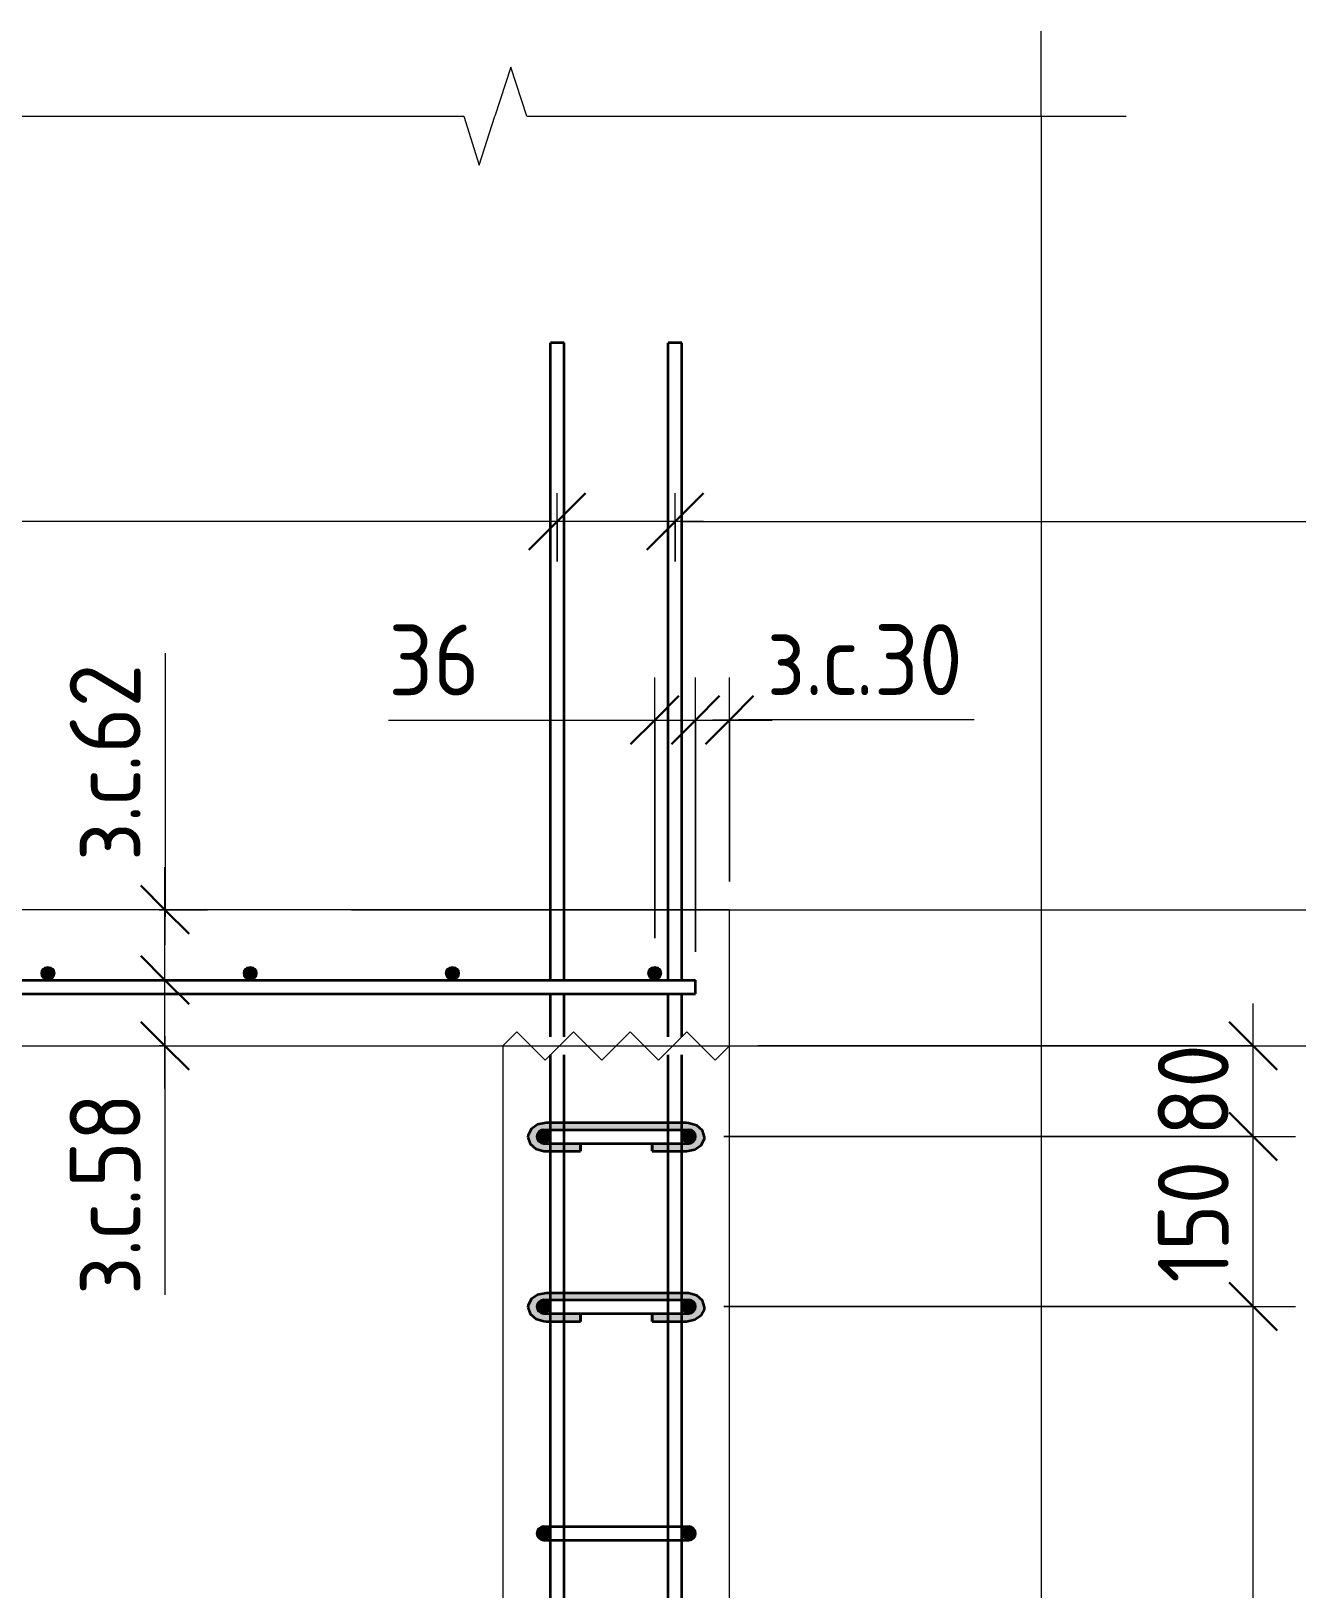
# Model space of a CAD drawing. Header units: millimetres. Extents: x 27196 to 80378, y -5588 to 34882.
# Drawn here: x 72338 to 73455, y 851 to 2225 of the extents above; entities that cross this region are included whole.
import ezdxf

# ---------------------------------------------------------------- set-up
doc = ezdxf.new("R2010")
doc.units = ezdxf.units.MM
for name, color, linetype, lineweight in [('AA_Dim', 7, 'Continuous', 9), ('AA_Dim-25', 7, 'Continuous', 9), ('AA_Linii', 7, 'Continuous', 9), ('AA_Oformlenie', 7, 'Continuous', 9), ('AA_Vinoska', 7, 'Continuous', 9), ('AA_Visotnaya otmetka', 7, 'Continuous', 9), ('AF_Perekritie_Опалубка', 253, 'Continuous', 18), ('AF_Stena_Опалубка', 253, 'Continuous', 18), ('KR_Armatura', 7, 'Continuous', 20), ('KR_Armatura_Tonkie', 7, 'Continuous', 20)]:
    doc.layers.add(name, color=color, linetype=linetype, lineweight=lineweight)
doc.styles.add('ISOCPEUR_10', font='isocpeur.ttf', dxfattribs={"width": 0.9, "height": 62.5})
doc.styles.add('ISOCPEUR_12', font='isocpeur.ttf', dxfattribs={"width": 0.85, "height": 62.5})
doc.dimstyles.new('00_Точн_3_знака__прозр__4', dxfattribs={"dimscale": 304.8, "dimtxt": 62.248823, "dimasz": 0.139436, "dimexe": 0.123031, "dimexo": 0.082021, "dimgap": 0.008202, "dimtad": 1, "dimdec": 3, "dimrnd": 0.001, "dimdsep": 46, "dimtxsty": 'ISOCPEUR_10', "dimblk1": 'OBLIQUE', "dimblk2": 'OBLIQUE', "dimsah": 1, "dimcen": 0.09, "dimdle": 0.123031, "dimazin": 0, "dimtfac": 1, "dimtdec": 4, "dimtix": 1, "dimtmove": 1, "dimatfit": 3, "dimfxl": 1, "dimtvp": 1, "dimtolj": 1, "dimtzin": 0, "dimlwd": 18, "dimlwe": 18, "dimarcsym": 2})
doc.dimstyles.new('05_Округл_1мм__прозр__3', dxfattribs={"dimscale": 304.8, "dimtxt": 62.248823, "dimasz": 0.139436, "dimexe": 0.123031, "dimexo": 0.082021, "dimgap": 0.008202, "dimtad": 1, "dimdec": 0, "dimdsep": 46, "dimtxsty": 'ISOCPEUR_10', "dimblk1": 'OBLIQUE', "dimblk2": 'OBLIQUE', "dimsah": 1, "dimcen": 0.09, "dimdle": 0.123031, "dimazin": 0, "dimtfac": 1, "dimtdec": 4, "dimtix": 1, "dimtmove": 0, "dimatfit": 3, "dimfxl": 1, "dimtvp": 1, "dimtolj": 1, "dimtzin": 0, "dimlwd": 18, "dimlwe": 18, "dimarcsym": 2})
doc.dimstyles.new('10_Раскладка_арматуры_с_засечками_2', dxfattribs={"dimscale": 304.8, "dimtxt": 0.18, "dimasz": 0.164042, "dimexe": 0.082021, "dimexo": 0, "dimgap": 0, "dimtad": 1, "dimdec": 3, "dimrnd": 0.001, "dimdsep": 46, "dimtxsty": 'ISOCPEUR_12', "dimblk1": 'OBLIQUE', "dimblk2": 'OBLIQUE', "dimsah": 1, "dimcen": 0.09, "dimdle": 0.082021, "dimazin": 0, "dimtfac": 1, "dimtdec": 4, "dimtix": 1, "dimtmove": 0, "dimatfit": 3, "dimfxl": 1, "dimtvp": 1, "dimtolj": 1, "dimtzin": 0, "dimlwd": 18, "dimlwe": 18, "dimarcsym": 2})

# ---------------------------------------------------------------- blocks, each defined once
blk = doc.blocks.new('261_Шпилька массив _НесАрм_РабПлоск_ - 8 А240-4151643-1-1 Армирование')
at = {"layer": 'KR_Armatura_Tonkie', "lineweight": 35}
for points in [[(-31386.9, 1238.2), (-31386.9, 1244), (-31390.6, 1244.2), (-31392.9, 1245.4), (-31393.9, 1246.6), (-31394.3, 1247.2), (-31395, 1249.6), (-31394.9, 1251), (-31394.5, 1252.3), (-31393.8, 1253.5), (-31392.6, 1254.8), (-31391.6, 1255.4), (-31390.6, 1255.8), (-31390.4, 1254.5), (-31389, 1254.8), (-31389, 1256), (-31386.9, 1256), (-31386.9, 1262), (-31393, 1261), (-31395.8, 1259.7), (-31399.4, 1256.6), (-31401.7, 1253.8), (-31402.9, 1249.5), (-31401.7, 1245.2), (-31398.2, 1241.5), (-31392.8, 1239), (-31388.3, 1238.4)], [(-31321.1, 1256), (-31263.1, 1256), (-31263.1, 1262), (-31386.9, 1261.9), (-31386.9, 1256), (-31353, 1256)], [(-31263.1, 1238.2), (-31256.9, 1239.1), (-31251.7, 1241.5), (-31248.3, 1245.2), (-31247.1, 1249.5), (-31248.3, 1253.8), (-31250.7, 1257.4), (-31255.5, 1260.5), (-31263.1, 1261.9), (-31263, 1256), (-31260.9, 1255.8), (-31260.9, 1254.8), (-31259.5, 1254.6), (-31259.4, 1255.8), (-31257.8, 1255.1), (-31256.1, 1253.6), (-31255.4, 1252.3), (-31255.1, 1251.2), (-31255, 1249.3), (-31255.2, 1248.3), (-31256.1, 1246.4), (-31256.9, 1245.6), (-31257.9, 1244.8), (-31259.4, 1244.2), (-31263.1, 1243.8), (-31263.1, 1239)], [(-31356.6, 1238.2), (-31356.6, 1244), (-31386.9, 1243.8), (-31386.9, 1238.2), (-31371.1, 1238.2)], [(-31386.9, 1237), (-31356.6, 1237.2), (-31356.6, 1238.2), (-31386.9, 1238.2), (-31386.9, 1237.2)], [(-31263.1, 1238.2), (-31263.1, 1244), (-31293.4, 1243.8), (-31293.4, 1238.2), (-31267.1, 1238.2)], [(-31293.4, 1237), (-31263.1, 1237.2), (-31263.1, 1238.2), (-31293.4, 1238.2), (-31293.4, 1237.2)], [(-31386.9, 1088.2), (-31386.9, 1094), (-31390.6, 1094.2), (-31392.9, 1095.4), (-31393.9, 1096.6), (-31394.3, 1097.2), (-31395, 1099.6), (-31394.9, 1101), (-31394.5, 1102.3), (-31393.8, 1103.5), (-31392.6, 1104.8), (-31391.6, 1105.4), (-31390.6, 1105.8), (-31390.4, 1104.5), (-31389, 1104.8), (-31389, 1106), (-31386.9, 1106), (-31386.9, 1112), (-31393, 1111), (-31395.8, 1109.7), (-31399.4, 1106.5), (-31401.7, 1103.8), (-31402.9, 1099.5), (-31401.7, 1095.2), (-31398.2, 1091.5), (-31392.8, 1089), (-31388.3, 1088.4)], [(-31296.9, 1106), (-31263.1, 1106), (-31263.1, 1112), (-31386.9, 1111.9), (-31386.9, 1106), (-31321.1, 1106)], [(-31263.1, 1088.2), (-31256.9, 1089.1), (-31251.7, 1091.5), (-31248.3, 1095.2), (-31247.1, 1099.5), (-31248.3, 1103.8), (-31250.7, 1107.4), (-31255.5, 1110.5), (-31263.1, 1111.9), (-31263, 1106), (-31260.9, 1105.8), (-31260.9, 1104.8), (-31259.5, 1104.6), (-31259.4, 1105.8), (-31257.8, 1105.1), (-31256.1, 1103.6), (-31255.4, 1102.3), (-31255.1, 1101.2), (-31255, 1099.3), (-31255.2, 1098.3), (-31256.1, 1096.4), (-31256.9, 1095.6), (-31257.9, 1094.8), (-31259.4, 1094.2), (-31263.1, 1093.8), (-31263.1, 1089)], [(-31371.1, 1088.2), (-31356.6, 1088.2), (-31356.6, 1094), (-31386.9, 1093.8), (-31386.9, 1088.2), (-31383.1, 1088.2)], [(-31383.1, 1087), (-31356.6, 1087.2), (-31356.6, 1088.2), (-31386.9, 1088.2), (-31386.9, 1087)], [(-31279.1, 1088.2), (-31263.1, 1088.2), (-31263.1, 1094), (-31293.4, 1093.8), (-31293.4, 1088.2), (-31287.5, 1088.2)], [(-31267.1, 1087), (-31263.1, 1087.2), (-31263.1, 1088.2), (-31293.4, 1088.2), (-31293.4, 1087), (-31279.1, 1087)]]:
    blk.add_hatch(color=256, dxfattribs=at).paths.add_polyline_path(points)
h = blk.add_hatch(color=256, dxfattribs=at)
h.paths.add_polyline_path([(-31386.9, 1237), (-31386.9, 1238.2), (-31393, 1239.1), (-31398.2, 1241.5), (-31396, 1239.5), (-31394.4, 1238.7), (-31393, 1238), (-31388.3, 1237.2)])
h.paths.add_polyline_path([(-31390.2, 1253.2), (-31389, 1253.6), (-31389, 1254.8), (-31390.4, 1254.3), (-31390.2, 1253.3)])
h = blk.add_hatch(color=256, dxfattribs=at)
h.paths.add_polyline_path([(-31263.1, 1237), (-31255.5, 1238.5), (-31250.7, 1241.6), (-31248.3, 1245.2), (-31251.7, 1241.5), (-31257.2, 1239), (-31263.1, 1238.2), (-31263.1, 1237.2)])
h.paths.add_polyline_path([(-31259.7, 1252.9), (-31259.7, 1254.5), (-31260.9, 1254.5), (-31260.9, 1253.3)])
h = blk.add_hatch(color=256, dxfattribs=at)
h.paths.add_polyline_path([(-31386.9, 1087), (-31386.9, 1088.2), (-31393, 1089.1), (-31398.4, 1091.7), (-31398.8, 1091.7), (-31394.4, 1088.7), (-31393, 1088), (-31388.3, 1087.2)])
h.paths.add_polyline_path([(-31390.2, 1103.2), (-31389, 1103.6), (-31389, 1104.8), (-31390.4, 1104.3), (-31390.2, 1103.3)])
h = blk.add_hatch(color=256, dxfattribs=at)
h.paths.add_polyline_path([(-31263.1, 1087), (-31255.5, 1088.5), (-31250.7, 1091.6), (-31248.3, 1095.2), (-31251.7, 1091.5), (-31257.2, 1089), (-31263.1, 1088.2), (-31263.1, 1087.2)])
h.paths.add_polyline_path([(-31259.7, 1102.9), (-31259.7, 1104.5), (-31260.9, 1104.5), (-31260.9, 1103.3)])
for p, q in [((-31390.2, 1253.6), (-31389, 1253.7)), ((-31383.1, 1262), (-31386.9, 1262)), ((-31371.1, 1262), (-31383.1, 1262)), ((-31279.1, 1262), (-31371.1, 1262)), ((-31267.1, 1262), (-31279.1, 1262)), ((-31263.1, 1262), (-31267.1, 1262)), ((-31260.9, 1253.5), (-31259.7, 1253.3)), ((-31386.9, 1237), (-31383.1, 1237)), ((-31383.1, 1237), (-31371.1, 1237)), ((-31371.1, 1237), (-31356.6, 1237)), ((-31356.6, 1243.8), (-31356.6, 1238.2)), ((-31356.6, 1237.2), (-31356.6, 1243.8)), ((-31356.6, 1238.2), (-31356.6, 1237)), ((-31293.4, 1243.8), (-31293.4, 1237.2)), ((-31293.4, 1238.2), (-31293.4, 1243.8)), ((-31293.4, 1237), (-31293.4, 1238.2)), ((-31293.4, 1237), (-31279.1, 1237)), ((-31279.1, 1237), (-31267.1, 1237)), ((-31267.1, 1237), (-31263.1, 1237)), ((-31390.2, 1103.6), (-31389, 1103.7)), ((-31383.1, 1112), (-31386.9, 1112)), ((-31371.1, 1112), (-31383.1, 1112)), ((-31279.1, 1112), (-31371.1, 1112)), ((-31267.1, 1112), (-31279.1, 1112)), ((-31263.1, 1112), (-31267.1, 1112)), ((-31260.9, 1103.5), (-31259.7, 1103.3)), ((-31386.9, 1087), (-31383.1, 1087)), ((-31383.1, 1087), (-31371.1, 1087)), ((-31371.1, 1087), (-31356.6, 1087)), ((-31356.6, 1093.8), (-31356.6, 1088.2)), ((-31356.6, 1087.2), (-31356.6, 1093.8)), ((-31356.6, 1088.2), (-31356.6, 1087)), ((-31293.4, 1093.8), (-31293.4, 1087.2)), ((-31293.4, 1088.2), (-31293.4, 1093.8)), ((-31293.4, 1087), (-31293.4, 1088.2)), ((-31293.4, 1087), (-31279.1, 1087)), ((-31279.1, 1087), (-31267.1, 1087)), ((-31267.1, 1087), (-31263.1, 1087))]:
    blk.add_line(p, q, dxfattribs=at)
at = {"layer": 'KR_Armatura_Tonkie', "lineweight": 35, "flags": 128}
for points in [[(-31386.9, 1262), (-31394.5, 1260.5), (-31400.1, 1256.6), (-31402.8, 1251.1), (-31402.9, 1249.5)], [(-31247.1, 1249.5), (-31248.9, 1255.4), (-31253.9, 1259.8), (-31261.2, 1261.9), (-31263.1, 1262)], [(-31402.9, 1249.5), (-31401, 1243.6), (-31396, 1239.2), (-31388.8, 1237.1), (-31386.9, 1237)], [(-31263.1, 1237), (-31255.5, 1238.5), (-31249.9, 1242.4), (-31247.2, 1247.9), (-31247.1, 1249.5)], [(-31386.9, 1112), (-31394.5, 1110.5), (-31400.1, 1106.6), (-31402.8, 1101.1), (-31402.9, 1099.5)], [(-31402.9, 1099.5), (-31401, 1093.6), (-31396, 1089.2), (-31388.8, 1087.1), (-31386.9, 1087)], [(-31247.1, 1099.5), (-31248.9, 1105.4), (-31253.9, 1109.8), (-31261.2, 1111.9), (-31263.1, 1112)], [(-31263.1, 1087), (-31255.5, 1088.5), (-31249.9, 1092.4), (-31247.2, 1097.9), (-31247.1, 1099.5)]]:
    blk.add_lwpolyline(points, dxfattribs=at)
blk = doc.blocks.new('011_Прямоугольник обрыва _ЭлУзла_ - 011_Прямоугольник обрыва _ЭлУзла_-4150616-1-1 Армирование')
at = {"layer": 'AA_Oformlenie'}
for p, q in [((-32368, 2150), (-31459.6, 2150)), ((-31404, 2150), (-30950.1, 2150)), ((-30950.1, 2150), (-30950.1, 784.7))]:
    blk.add_line(p, q, dxfattribs=at)
blk = doc.blocks.new('Последовательность узлов - 3мм масшт20 маскировка-904226-1-1 Армирование')
at = {"layer": 'AA_Oformlenie'}
for p, q in [((-32785.1, 1330), (-32772.6, 1342.5)), ((-32747.6, 1317.5), (-32772.6, 1342.5)), ((-32735.1, 1330), (-32722.6, 1342.5)), ((-32697.6, 1317.5), (-32722.6, 1342.5)), ((-32685.1, 1330), (-32672.6, 1342.5)), ((-32647.6, 1317.5), (-32672.6, 1342.5)), ((-32635.1, 1330), (-32622.6, 1342.5)), ((-32597.6, 1317.5), (-32622.6, 1342.5)), ((-32735.1, 1330), (-32747.6, 1317.5)), ((-32685.1, 1330), (-32697.6, 1317.5)), ((-32635.1, 1330), (-32647.6, 1317.5)), ((-32585.1, 1330), (-32597.6, 1317.5))]:
    blk.add_line(p, q, dxfattribs=at)
blk = doc.blocks.new('DIMBLOCK50-1-1 Армирование')
at = {"layer": 'AA_Dim-25', "lineweight": 18}
for p, q in [((72456, 1292.5), (72456, 1425.5)), ((72451, 1388), (72493.5, 1388)), ((72456, 1388), (72451, 1388)), ((72456.1, 1318.4), (72456, 1359)), ((72451, 1330), (72493.5, 1330)), ((72456, 1330), (72451, 1330)), ((72456.1, 1110.3), (72456.1, 1318.4))]:
    blk.add_line(p, q, dxfattribs=at)
at = {"layer": 'AA_Dim-25', "lineweight": 30}
for p, q in [((72456, 1388), (72434.8, 1409.3)), ((72456, 1388), (72477.3, 1366.8)), ((72456, 1330), (72434.8, 1351.3)), ((72456, 1330), (72477.3, 1308.8))]:
    blk.add_line(p, q, dxfattribs=at)
at = {"layer": 'AA_Dim-25', "color": 0, "lineweight": 18, "insert": (72372, 1110.3), "char_height": 62.5, "width": 219.786, "attachment_point": 1, "rotation": 90, "line_spacing_factor": 1.149209, "style": 'ISOCPEUR_10'}
blk.add_mtext('з.с.58', dxfattribs=at)
blk = doc.blocks.new('_Oblique')
at = {"color": 0, "linetype": 'ByBlock', "lineweight": -2}
blk.add_line((-0.5, -0.5), (0.5, 0.5), dxfattribs=at)
blk = doc.blocks.new('DIMBLOCK51-1-1 Армирование')
at = {"layer": 'AA_Dim-25', "lineweight": 18}
for p, q in [((72888.3, 1425), (72888.3, 1654.9)), ((72924.3, 1413), (72924.3, 1654.9)), ((72653.3, 1617.4), (72757.3, 1617.4)), ((72757.3, 1617.4), (72906.3, 1617.4)), ((72850.8, 1617.4), (72924.3, 1617.4)), ((72888.3, 1617.4), (72888.3, 1425)), ((72924.3, 1617.4), (72924.3, 1413))]:
    blk.add_line(p, q, dxfattribs=at)
at = {"layer": 'AA_Dim-25', "lineweight": 30}
for p, q in [((72888.3, 1617.4), (72909.5, 1638.7)), ((72924.3, 1617.4), (72945.5, 1638.7)), ((72888.3, 1617.4), (72867, 1596.2)), ((72924.3, 1617.4), (72903, 1596.2))]:
    blk.add_line(p, q, dxfattribs=at)
at = {"layer": 'AA_Dim-25', "color": 0, "lineweight": 18, "insert": (72653.3, 1701.6), "char_height": 62.5, "width": 94.81, "attachment_point": 1, "line_spacing_factor": 1.149209, "style": 'ISOCPEUR_10'}
blk.add_mtext('36', dxfattribs=at)
blk = doc.blocks.new('DIMBLOCK52-1-1 Армирование')
at = {"layer": 'AA_Dim-25', "lineweight": 18}
for p, q in [((72924.3, 1413), (72924.3, 1654.9)), ((72954.3, 1475), (72954.3, 1654.9)), ((72924.3, 1617.4), (72991.8, 1617.4)), ((72924.3, 1617.4), (72924.3, 1413)), ((72962.2, 1617.7), (72939.3, 1617.4)), ((72954.3, 1617.4), (72954.3, 1475)), ((73170.3, 1617.7), (72962.2, 1617.7))]:
    blk.add_line(p, q, dxfattribs=at)
at = {"layer": 'AA_Dim-25', "lineweight": 30}
for p, q in [((72924.3, 1617.4), (72945.5, 1638.7)), ((72954.3, 1617.4), (72975.5, 1638.7)), ((72924.3, 1617.4), (72903, 1596.2)), ((72954.3, 1617.4), (72933, 1596.2))]:
    blk.add_line(p, q, dxfattribs=at)
at = {"layer": 'AA_Dim-25', "color": 0, "lineweight": 18, "insert": (72987.2, 1701.9), "char_height": 62.5, "width": 219.786, "attachment_point": 1, "line_spacing_factor": 1.149209, "style": 'ISOCPEUR_10'}
blk.add_mtext('з.с.30', dxfattribs=at)
blk = doc.blocks.new('DIMBLOCK53-1-1 Армирование')
at = {"layer": 'AA_Dim-25', "lineweight": 18}
for p, q in [((72456.1, 1676.3), (72456.1, 1468.1)), ((72456, 1350.5), (72456, 1487.5)), ((72456.1, 1468.1), (72456, 1419)), ((72451, 1450), (72493.5, 1450)), ((72456, 1450), (72451, 1450)), ((72734.6, 1388), (72418.5, 1388)), ((72456, 1388), (72734.6, 1388))]:
    blk.add_line(p, q, dxfattribs=at)
at = {"layer": 'AA_Dim-25', "lineweight": 30}
for p, q in [((72456, 1450), (72434.8, 1471.3)), ((72456, 1450), (72477.3, 1428.8)), ((72456, 1388), (72434.8, 1409.3)), ((72456, 1388), (72477.3, 1366.8))]:
    blk.add_line(p, q, dxfattribs=at)
at = {"layer": 'AA_Dim-25', "color": 0, "lineweight": 18, "insert": (72372, 1493.1), "char_height": 62.5, "width": 219.786, "attachment_point": 1, "rotation": 90, "line_spacing_factor": 1.149209, "style": 'ISOCPEUR_10'}
blk.add_mtext('з.с.62', dxfattribs=at)
blk = doc.blocks.new('DIMBLOCK63-1-1 Армирование')
at = {"layer": 'AA_Dim-25', "lineweight": 30}
for p, q in [((72802.3, 1792.4), (72827.3, 1817.4)), ((72906.3, 1792.4), (72931.3, 1817.4)), ((72802.3, 1792.4), (72777.3, 1767.4)), ((72906.3, 1792.4), (72881.3, 1767.4))]:
    blk.add_line(p, q, dxfattribs=at)
at = {"layer": 'AA_Dim-25', "lineweight": 18}
for p, q in [((72802.3, 1757.1), (72802.3, 1817.4)), ((72906.3, 1757.1), (72906.3, 1817.4)), ((72931.3, 1792.4), (72802.3, 1792.4)), ((72802.3, 1792.4), (72802.3, 1757.1)), ((72906.3, 1792.4), (72906.3, 1757.1))]:
    blk.add_line(p, q, dxfattribs=at)
blk = doc.blocks.new('DIMBLOCK64-1-1 Армирование')
at = {"layer": 'AA_Dim-25', "lineweight": 30}
for p, q in [((71546.3, 1792.4), (71571.3, 1817.4)), ((72802.3, 1792.4), (72827.3, 1817.4)), ((71546.3, 1792.4), (71521.3, 1767.4)), ((72802.3, 1792.4), (72777.3, 1767.4))]:
    blk.add_line(p, q, dxfattribs=at)
at = {"layer": 'AA_Dim-25', "lineweight": 18}
for p, q in [((71546.3, 1757.1), (71546.3, 1817.4)), ((72802.3, 1757.1), (72802.3, 1817.4)), ((72802.3, 1792.4), (71546.3, 1792.4)), ((71546.3, 1792.4), (71546.3, 1757.1)), ((72802.3, 1792.4), (72802.3, 1757.1))]:
    blk.add_line(p, q, dxfattribs=at)
blk = doc.blocks.new('DIMBLOCK76-1-1 Армирование')
at = {"layer": 'AA_Dim-25', "lineweight": 30}
for p, q in [((73416.4, 1100), (73395.2, 1121.3)), ((73416.4, 1100), (73437.7, 1078.8)), ((73416.4, -2900), (73395.2, -2878.7)), ((73416.4, -2900), (73437.7, -2921.2))]:
    blk.add_line(p, q, dxfattribs=at)
at = {"layer": 'AA_Dim-25', "lineweight": 18}
for p, q in [((72949.4, 1100), (73453.9, 1100)), ((73416.4, 1100), (72949.4, 1100)), ((73416.4, -2900), (73416.4, 1100)), ((72949.4, -2900), (73453.9, -2900)), ((73416.4, -2900), (72949.4, -2900))]:
    blk.add_line(p, q, dxfattribs=at)
at = {"layer": 'AA_Dim-25', "color": 0, "lineweight": 18, "insert": (73332.3, -1120.3), "char_height": 62.5, "width": 528.636, "attachment_point": 1, "rotation": 90, "line_spacing_factor": 1.149209, "style": 'ISOCPEUR_10'}
blk.add_mtext('200х20=4000', dxfattribs=at)
blk = doc.blocks.new('DIMBLOCK77-1-1 Армирование')
at = {"layer": 'AA_Dim-25', "lineweight": 30}
for p, q in [((73416.4, 1250), (73395.2, 1271.3)), ((73416.4, 1250), (73437.7, 1228.8)), ((73416.4, 1100), (73395.2, 1121.3)), ((73416.4, 1100), (73437.7, 1078.8))]:
    blk.add_line(p, q, dxfattribs=at)
at = {"layer": 'AA_Dim-25', "lineweight": 18}
for p, q in [((72949.4, 1250), (73453.9, 1250)), ((73416.4, 1250), (72949.4, 1250)), ((73416.4, 1100), (73416.4, 1250)), ((72949.4, 1100), (73453.9, 1100)), ((73416.4, 1100), (72949.4, 1100))]:
    blk.add_line(p, q, dxfattribs=at)
at = {"layer": 'AA_Dim-25', "color": 0, "lineweight": 18, "insert": (73332.3, 1121.1), "char_height": 62.5, "width": 129.286, "attachment_point": 1, "rotation": 90, "line_spacing_factor": 1.149209, "style": 'ISOCPEUR_10'}
blk.add_mtext('150', dxfattribs=at)
blk = doc.blocks.new('DIMBLOCK78-1-1 Армирование')
at = {"layer": 'AA_Dim-25', "lineweight": 18}
for p, q in [((73416.4, 1250), (73416.4, 1367.5)), ((72979.3, 1330), (73453.9, 1330)), ((73416.4, 1330), (72979.3, 1330)), ((72949.4, 1250), (73453.9, 1250)), ((73416.4, 1250), (72949.4, 1250))]:
    blk.add_line(p, q, dxfattribs=at)
at = {"layer": 'AA_Dim-25', "lineweight": 30}
for p, q in [((73416.4, 1330), (73395.2, 1351.3)), ((73416.4, 1330), (73437.7, 1308.8)), ((73416.4, 1250), (73395.2, 1271.3)), ((73416.4, 1250), (73437.7, 1228.8))]:
    blk.add_line(p, q, dxfattribs=at)
at = {"layer": 'AA_Dim-25', "color": 0, "lineweight": 18, "insert": (73332.3, 1250.5), "char_height": 62.5, "width": 94.81, "attachment_point": 1, "rotation": 90, "line_spacing_factor": 1.149209, "style": 'ISOCPEUR_10'}
blk.add_mtext('80', dxfattribs=at)

msp = doc.modelspace()

# ---------------------------------------------------------------- hatches: boundary and pattern name
at = {"layer": 'KR_Armatura'}
h = msp.add_hatch(color=256, dxfattribs=at)
edge = h.paths.add_edge_path()
edge.add_arc((72352.7591, 1394), 6, 0, 360)
for points in [[(72349.7591, 1388.8038), (72355.7591, 1388.8038), (72358.7591, 1394), (72355.7591, 1399.1962), (72349.7591, 1399.1962), (72346.7591, 1394)], [(72528.2591, 1388.8038), (72534.2591, 1388.8038), (72537.2591, 1394), (72534.2591, 1399.1962), (72528.2591, 1399.1962), (72525.2591, 1394)], [(72706.7591, 1388.8038), (72712.7591, 1388.8038), (72715.7591, 1394), (72712.7591, 1399.1962), (72706.7591, 1399.1962), (72703.7591, 1394)], [(72885.2591, 1388.8038), (72891.2591, 1388.8038), (72894.2591, 1394), (72891.2591, 1399.1962), (72885.2591, 1399.1962), (72882.2591, 1394)], [(72790.2938, 1244.0002), (72795.49, 1247.0002), (72795.49, 1253.0002), (72790.2938, 1256.0002), (72785.0977, 1253.0002), (72785.0977, 1247.0002)], [(72918.4152, 1244.0002), (72923.6113, 1247.0002), (72923.6113, 1253.0002), (72918.4152, 1256.0002), (72913.219, 1253.0002), (72913.219, 1247.0002)], [(72790.2938, 1094.0002), (72795.49, 1097.0002), (72795.49, 1103.0002), (72790.2938, 1106.0002), (72785.0977, 1103.0002), (72785.0977, 1097.0002)], [(72918.4152, 1094.0002), (72923.6113, 1097.0002), (72923.6113, 1103.0002), (72918.4152, 1106.0002), (72913.219, 1103.0002), (72913.219, 1097.0002)], [(72790.2938, 894.0002), (72795.49, 897.0002), (72795.49, 903.0002), (72790.2938, 906.0002), (72785.0977, 903.0002), (72785.0977, 897.0002)], [(72918.4152, 894.0002), (72923.6113, 897.0002), (72923.6113, 903.0002), (72918.4152, 906.0002), (72913.219, 903.0002), (72913.219, 897.0002)]]:
    msp.add_hatch(color=256, dxfattribs=at).paths.add_polyline_path(points)
h = msp.add_hatch(color=256, dxfattribs=at)
edge = h.paths.add_edge_path()
edge.add_arc((72531.2591, 1394), 6, 0, 360)
h = msp.add_hatch(color=256, dxfattribs=at)
edge = h.paths.add_edge_path()
edge.add_arc((72709.7591, 1394), 6, 0, 360)
h = msp.add_hatch(color=256, dxfattribs=at)
edge = h.paths.add_edge_path()
edge.add_arc((72888.2591, 1394), 6, 0, 360)
h = msp.add_hatch(color=256, dxfattribs=at)
edge = h.paths.add_edge_path()
edge.add_arc((72790.2938, 1250.0002), 6, 0, 360)
h = msp.add_hatch(color=256, dxfattribs=at)
edge = h.paths.add_edge_path()
edge.add_arc((72918.4152, 1250.0002), 6, 0, 360)
h = msp.add_hatch(color=256, dxfattribs=at)
edge = h.paths.add_edge_path()
edge.add_arc((72790.2938, 1100.0002), 6, 0, 360)
h = msp.add_hatch(color=256, dxfattribs=at)
edge = h.paths.add_edge_path()
edge.add_arc((72918.4152, 1100.0002), 6, 0, 360)
h = msp.add_hatch(color=256, dxfattribs=at)
edge = h.paths.add_edge_path()
edge.add_arc((72790.2938, 900.0002), 6, 0, 360)
h = msp.add_hatch(color=256, dxfattribs=at)
edge = h.paths.add_edge_path()
edge.add_arc((72918.4152, 900.0002), 6, 0, 360)

# ---------------------------------------------------------------- linework, layer by layer
at = {"layer": 'AA_Linii'}
msp.add_line((72912.4152, 1100.0002), (72924.4152, 1100.0002), dxfattribs=at)
at = {"layer": 'AA_Vinoska'}
for p, q in [((73229.246, 2150), (73229.246, 2225)), ((72761.2874, 2193.3251), (72747.2102, 2150)), ((72775.3646, 2150), (72761.2874, 2193.3251)), ((72719.7102, 2150), (72733.4602, 2106.6987)), ((72733.4602, 2106.6987), (72747.2102, 2150)), ((73229.246, 2150), (73304.246, 2150)), ((72911.5446, 1792.4743), (73513.9959, 1792.4743))]:
    msp.add_line(p, q, dxfattribs=at)
at = {"layer": 'AA_Visotnaya otmetka'}
for p, q in [((72620.741, 1450), (73633.3875, 1450)), ((72620.741, 1450), (72620.741, 1450)), ((72660.5393, 1330), (73637.8095, 1330)), ((72660.5393, 1330), (72660.5393, 1330))]:
    msp.add_line(p, q, dxfattribs=at)
at = {"layer": 'AF_Perekritie_Опалубка', "lineweight": 20}
for p, q in [((72796.2591, 1450), (71552.2591, 1450)), ((72808.2591, 1450), (72796.2591, 1450)), ((72900.2591, 1450), (72808.2591, 1450)), ((72912.2591, 1450), (72900.2591, 1450)), ((72954.2591, 1450), (72912.2591, 1450)), ((72954.2591, 1330), (72954.2591, 1450)), ((71594.2591, 1330), (72754.2591, 1330))]:
    msp.add_line(p, q, dxfattribs=at)
at = {"layer": 'AF_Stena_Опалубка', "lineweight": 20}
for p, q in [((72754.2591, 1330), (72754.2591, -2950)), ((72954.2591, -2950), (72954.2591, 1330))]:
    msp.add_line(p, q, dxfattribs=at)
at = {"layer": 'KR_Armatura'}
for p, q in [((72349.7591, 1399.1962), (72346.7591, 1394)), ((72346.7591, 1394), (72349.7591, 1388.8038)), ((72355.7591, 1399.1962), (72349.7591, 1399.1962)), ((72349.7591, 1388.8038), (72355.7591, 1388.8038)), ((72358.7591, 1394), (72355.7591, 1399.1962)), ((72355.7591, 1388.8038), (72358.7591, 1394)), ((72528.2591, 1399.1962), (72525.2591, 1394)), ((72525.2591, 1394), (72528.2591, 1388.8038)), ((72534.2591, 1399.1962), (72528.2591, 1399.1962)), ((72528.2591, 1388.8038), (72534.2591, 1388.8038)), ((72537.2591, 1394), (72534.2591, 1399.1962)), ((72534.2591, 1388.8038), (72537.2591, 1394)), ((72706.7591, 1399.1962), (72703.7591, 1394)), ((72703.7591, 1394), (72706.7591, 1388.8038)), ((72712.7591, 1399.1962), (72706.7591, 1399.1962)), ((72706.7591, 1388.8038), (72712.7591, 1388.8038)), ((72715.7591, 1394), (72712.7591, 1399.1962)), ((72712.7591, 1388.8038), (72715.7591, 1394)), ((72885.2591, 1399.1962), (72882.2591, 1394)), ((72882.2591, 1394), (72885.2591, 1388.8038)), ((72891.2591, 1399.1962), (72885.2591, 1399.1962)), ((72885.2591, 1388.8038), (72891.2591, 1388.8038)), ((72894.2591, 1394), (72891.2591, 1399.1962)), ((72891.2591, 1388.8038), (72894.2591, 1394)), ((72790.2938, 1256.0002), (72785.0977, 1253.0002)), ((72785.0977, 1253.0002), (72785.0977, 1247.0002)), ((72795.49, 1253.0002), (72790.2938, 1256.0002)), ((72795.49, 1247.0002), (72795.49, 1253.0002)), ((72918.4152, 1256.0002), (72913.219, 1253.0002)), ((72913.219, 1253.0002), (72913.219, 1247.0002)), ((72923.6113, 1253.0002), (72918.4152, 1256.0002)), ((72923.6113, 1247.0002), (72923.6113, 1253.0002)), ((72785.0977, 1247.0002), (72790.2938, 1244.0002)), ((72790.2938, 1244.0002), (72795.49, 1247.0002)), ((72913.219, 1247.0002), (72918.4152, 1244.0002)), ((72918.4152, 1244.0002), (72923.6113, 1247.0002)), ((72790.2938, 1106.0002), (72785.0977, 1103.0002)), ((72785.0977, 1103.0002), (72785.0977, 1097.0002)), ((72795.49, 1103.0002), (72790.2938, 1106.0002)), ((72795.49, 1097.0002), (72795.49, 1103.0002)), ((72918.4152, 1106.0002), (72913.219, 1103.0002)), ((72913.219, 1103.0002), (72913.219, 1097.0002)), ((72923.6113, 1103.0002), (72918.4152, 1106.0002)), ((72923.6113, 1097.0002), (72923.6113, 1103.0002)), ((72785.0977, 1097.0002), (72790.2938, 1094.0002)), ((72790.2938, 1094.0002), (72795.49, 1097.0002)), ((72913.219, 1097.0002), (72918.4152, 1094.0002)), ((72918.4152, 1094.0002), (72923.6113, 1097.0002)), ((72790.2938, 906.0002), (72785.0977, 903.0002)), ((72785.0977, 903.0002), (72785.0977, 897.0002)), ((72785.0977, 897.0002), (72790.2938, 894.0002)), ((72795.49, 903.0002), (72790.2938, 906.0002)), ((72790.2938, 894.0002), (72795.49, 897.0002)), ((72795.49, 897.0002), (72795.49, 903.0002)), ((72918.4152, 906.0002), (72913.219, 903.0002)), ((72913.219, 903.0002), (72913.219, 897.0002)), ((72913.219, 897.0002), (72918.4152, 894.0002)), ((72923.6113, 903.0002), (72918.4152, 906.0002)), ((72918.4152, 894.0002), (72923.6113, 897.0002)), ((72923.6113, 897.0002), (72923.6113, 903.0002))]:
    msp.add_line(p, q, dxfattribs=at)
for centre in [(72352.7591, 1394), (72531.2591, 1394), (72709.7591, 1394), (72888.2591, 1394), (72790.2938, 1250.0002), (72918.4152, 1250.0002), (72790.2938, 1100.0002), (72918.4152, 1100.0002), (72790.2938, 900.0002), (72918.4152, 900.0002)]:
    msp.add_circle(centre, 6, dxfattribs=at)
at = {"layer": 'KR_Armatura_Tonkie', "lineweight": 35}
for p, q in [((72808.2591, 1950), (72796.2591, 1950)), ((72796.2591, 1388), (72796.2591, 1950)), ((72808.2591, 1950), (72796.2591, 1950)), ((72796.2591, 1388), (72796.2591, 1950)), ((72808.2591, 1388), (72808.2591, 1950)), ((72808.2591, 1388), (72808.2591, 1950)), ((72912.2591, 1950), (72900.2591, 1950)), ((72900.2591, 1388), (72900.2591, 1950)), ((72912.2591, 1950), (72900.2591, 1950)), ((72900.2591, 1388), (72900.2591, 1950)), ((72912.2591, 1388), (72912.2591, 1950)), ((72912.2591, 1388), (72912.2591, 1950)), ((71424.2591, 1388), (72924.2591, 1388)), ((72924.2591, 1376), (72924.2591, 1388)), ((71424.2591, 1376), (72924.2591, 1376)), ((72796.2591, 1338), (72796.2591, 1376)), ((72796.2591, 1338), (72796.2591, 1376)), ((72808.2591, 1338), (72808.2591, 1376)), ((72808.2591, 1338), (72808.2591, 1376)), ((72900.2591, 1338), (72900.2591, 1376)), ((72900.2591, 1338), (72900.2591, 1376)), ((72912.2591, 1338), (72912.2591, 1376)), ((72912.2591, 1338), (72912.2591, 1376)), ((72796.2591, -2942), (72796.2591, 1322)), ((72796.2591, 1256.0002), (72796.2591, 1322)), ((72808.2591, -2942), (72808.2591, 1322)), ((72808.2591, -2942), (72808.2591, 1322)), ((72900.2591, -2942), (72900.2591, 1322)), ((72900.2591, -2942), (72900.2591, 1322)), ((72912.2591, -2942), (72912.2591, 1322)), ((72912.2591, 1256.0002), (72912.2591, 1322)), ((72790.2938, 1256.0002), (72796.0998, 1256.0002)), ((72796.0998, 1256.0002), (72796.7566, 1256.0002)), ((72796.7566, 1256.0002), (72808.2558, 1256.0002)), ((72808.2938, 1256.0002), (72826.2938, 1256.0002)), ((72826.2938, 1256.0002), (72882.4152, 1256.0002)), ((72882.4152, 1256.0002), (72900.2682, 1256.0002)), ((72900.4152, 1256.0002), (72907.871, 1256.0002)), ((72907.871, 1256.0002), (72911.9524, 1256.0002)), ((72911.9524, 1256.0002), (72912.4368, 1256.0002)), ((72912.4368, 1256.0002), (72918.4152, 1256.0002)), ((72790.2938, 1244.0002), (72796.0998, 1244.0002)), ((72796.0998, 1244.0002), (72796.7566, 1244.0002)), ((72796.2591, 1106.0002), (72796.2591, 1244.0002)), ((72796.7566, 1244.0002), (72808.2558, 1244.0002)), ((72808.2938, 1244.0002), (72826.2938, 1244.0002)), ((72826.2938, 1244.0002), (72882.4152, 1244.0002)), ((72882.4152, 1244.0002), (72900.2682, 1244.0002)), ((72900.4152, 1244.0002), (72911.9524, 1244.0002)), ((72911.9524, 1244.0002), (72912.4368, 1244.0002)), ((72912.2591, 1106.0002), (72912.2591, 1244.0002)), ((72912.4368, 1244.0002), (72918.4152, 1244.0002)), ((72790.2938, 1106.0002), (72796.0998, 1106.0002)), ((72796.0998, 1106.0002), (72796.7566, 1106.0002)), ((72796.7566, 1106.0002), (72808.2558, 1106.0002)), ((72808.2938, 1106.0002), (72826.2938, 1106.0002)), ((72826.2938, 1106.0002), (72882.4152, 1106.0002)), ((72882.4152, 1106.0002), (72900.2682, 1106.0002)), ((72900.4152, 1106.0002), (72911.9524, 1106.0002)), ((72911.9524, 1106.0002), (72912.4368, 1106.0002)), ((72912.4368, 1106.0002), (72918.4152, 1106.0002)), ((72790.2938, 1094.0002), (72796.0998, 1094.0002)), ((72796.0998, 1094.0002), (72796.7566, 1094.0002)), ((72796.2591, 906.0002), (72796.2591, 1094.0002)), ((72796.7566, 1094.0002), (72808.2558, 1094.0002)), ((72808.2938, 1094.0002), (72826.2938, 1094.0002)), ((72826.2938, 1094.0002), (72882.4152, 1094.0002)), ((72882.4152, 1094.0002), (72900.2682, 1094.0002)), ((72900.4152, 1094.0002), (72911.9524, 1094.0002)), ((72911.9524, 1094.0002), (72912.4368, 1094.0002)), ((72912.2591, 906.0002), (72912.2591, 1094.0002)), ((72912.4368, 1094.0002), (72918.4152, 1094.0002)), ((72790.2938, 906.0002), (72796.0998, 906.0002)), ((72790.2938, 894.0002), (72796.0998, 894.0002)), ((72796.0998, 906.0002), (72796.7566, 906.0002)), ((72796.0998, 894.0002), (72796.7566, 894.0002)), ((72796.2591, 706.0002), (72796.2591, 894.0002)), ((72796.7566, 906.0002), (72808.2558, 906.0002)), ((72796.7566, 894.0002), (72808.2558, 894.0002)), ((72808.2938, 906.0002), (72826.2938, 906.0002)), ((72808.2938, 894.0002), (72826.2938, 894.0002)), ((72826.2938, 906.0002), (72882.4152, 906.0002)), ((72826.2938, 894.0002), (72882.4152, 894.0002)), ((72882.4152, 906.0002), (72900.2682, 906.0002)), ((72882.4152, 894.0002), (72900.2682, 894.0002)), ((72900.4152, 906.0002), (72911.9524, 906.0002)), ((72900.4152, 894.0002), (72911.9524, 894.0002)), ((72911.9524, 906.0002), (72912.4368, 906.0002)), ((72911.9524, 894.0002), (72912.4368, 894.0002)), ((72912.2591, 706.0002), (72912.2591, 894.0002)), ((72912.4368, 906.0002), (72918.4152, 906.0002)), ((72912.4368, 894.0002), (72918.4152, 894.0002))]:
    msp.add_line(p, q, dxfattribs=at)
for centre, start, end in [((72790.2938, 1250.0002), 90, 270), ((72918.4152, 1250.0002), 270, 90), ((72790.2938, 1100.0002), 90, 270), ((72918.4152, 1100.0002), 270, 90), ((72790.2938, 900.0002), 90, 270), ((72918.4152, 900.0002), 270, 90)]:
    msp.add_arc(centre, 6, start, end, dxfattribs=at)

# ---------------------------------------------------------------- block references
at = {"layer": 'AA_Oformlenie'}
for name, p in [('011_Прямоугольник обрыва _ЭлУзла_ - 011_Прямоугольник обрыва _ЭлУзла_-4150616-1-1 Армирование', (104179.3207, 0)), ('Последовательность узлов - 3мм масшт20 маскировка-904226-1-1 Армирование', (105539.3207, 0))]:
    msp.add_blockref(name, p, dxfattribs=at)
at = {"layer": 'KR_Armatura_Tonkie', "lineweight": 35}
msp.add_blockref('261_Шпилька массив _НесАрм_РабПлоск_ - 8 А240-4151643-1-1 Армирование', (104179.3207, 0), dxfattribs=at)

# ---------------------------------------------------------------- dimensions: what is measured, and where the dimension line sits
at = {"layer": 'AA_Dim', "lineweight": 18}
for base, p1, p2, override, picture, middle in [((71546.2591, 1792.4458), (72802.2591, 1757.0905), (71546.2591, 1757.0905), {"dimpost": '<>', "dimfxl": 1256}, 'DIMBLOCK64-1-1 Армирование', (72174.2591, 1823.6958)), ((72802.2591, 1792.4458), (72906.2591, 1757.0905), (72802.2591, 1757.0905), {"dimpost": '<>', "dimfxl": 104}, 'DIMBLOCK63-1-1 Армирование', (72854.2591, 1823.6958))]:
    dim = msp.add_linear_dim(base=base, p1=p1, p2=p2, dimstyle='10_Раскладка_арматуры_с_засечками_2', override=override, dxfattribs=at)
    dim.commit()
    dim.dimension.update_dxf_attribs({"geometry": picture, "text_midpoint": middle})
for base, p1, p2, override, picture, middle in [((72456.0091, 1450), (72709.6065, 1388), (72425.9571, 1450), {"dimpost": 'з.с.<>', "dimfxl": 290.346366}, 'DIMBLOCK53-1-1 Армирование', (72413.6535, 1603.031)), ((72456.0091, 1388), (72425.9571, 1330), (72425.9571, 1388), {"dimpost": 'з.с.<>', "dimfxl": 58}, 'DIMBLOCK50-1-1 Армирование', (72413.6535, 1220.1841))]:
    dim = msp.add_linear_dim(base=base, p1=p1, p2=p2, angle=90, dimstyle='00_Точн_3_знака__прозр__4', override=override, dxfattribs=at)
    dim.commit()
    dim.dimension.update_dxf_attribs({"geometry": picture, "text_midpoint": middle, "dimtype": 160, "text_rotation": 90})
for base, p1, p2, override, picture, middle in [((72924.2591, 1617.4458), (72888.2591, 1400), (72924.2591, 1388), {"dimpost": '<>', "dimfxl": 37.947332}, 'DIMBLOCK51-1-1 Армирование', (72700.6874, 1659.9326)), ((72954.2591, 1617.4458), (72924.2591, 1388), (72954.2591, 1450), {"dimpost": 'з.с.<>', "dimfxl": 68.876701}, 'DIMBLOCK52-1-1 Армирование', (73097.0697, 1660.1947))]:
    dim = msp.add_linear_dim(base=base, p1=p1, p2=p2, dimstyle='00_Точн_3_знака__прозр__4', override=override, dxfattribs=at)
    dim.commit()
    dim.dimension.update_dxf_attribs({"geometry": picture, "text_midpoint": middle, "dimtype": 160})
for base, p1, p2, override, picture, middle in [((73416.411, 1330), (72924.4152, 1250.0002), (72954.2591, 1330), {"dimpost": '<>', "dimfxl": 85.385138}, 'DIMBLOCK78-1-1 Армирование', (73382.661, 1290.0001)), ((73416.411, 1250.0002), (72924.4152, 1100.0002), (72924.4152, 1250.0002), {"dimpost": '<>', "dimfxl": 150}, 'DIMBLOCK77-1-1 Армирование', (73382.661, 1175.0002)), ((73416.411, 1100.0002), (72924.4152, -2899.9998), (72924.4152, 1100.0002), {"dimpost": '200х20=<>', "dimfxl": 4000}, 'DIMBLOCK76-1-1 Армирование', (73382.661, -899.9998))]:
    dim = msp.add_linear_dim(base=base, p1=p1, p2=p2, angle=90, dimstyle='05_Округл_1мм__прозр__3', override=override, dxfattribs=at)
    dim.commit()
    dim.dimension.update_dxf_attribs({"geometry": picture, "text_midpoint": middle})

doc.saveas('drawing.dxf')
